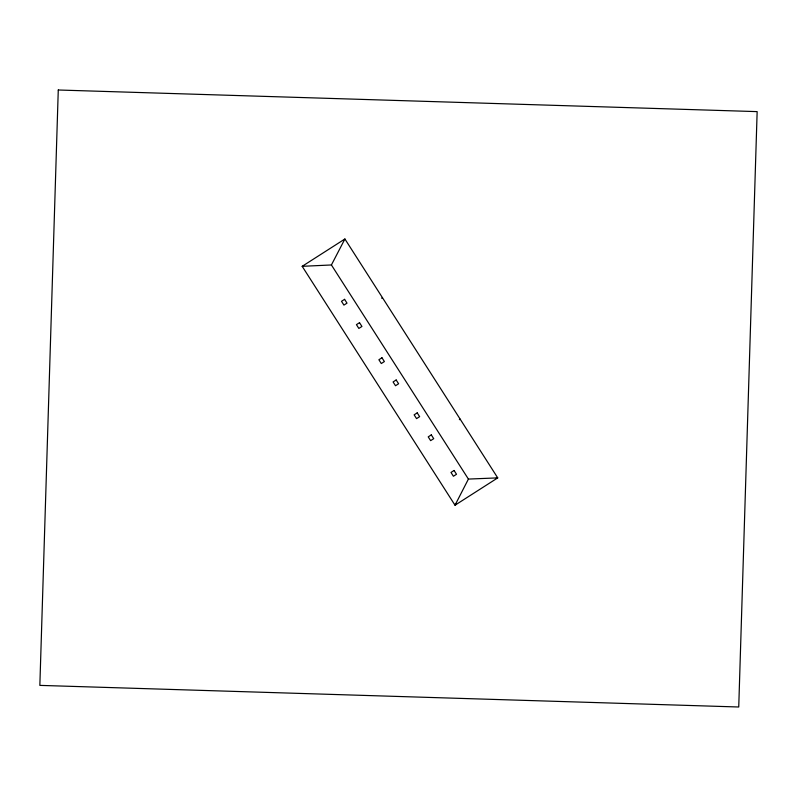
<?xml version="1.0" encoding="UTF-8"?>
<svg xmlns="http://www.w3.org/2000/svg" width="797" height="797" viewBox="0 0 797 797"><rect width="100%" height="100%" fill="white"/><g stroke="black" fill="none" stroke-linecap="round" stroke-linejoin="round"><path stroke-width="1.2" d="M455.017 505.208L468.407 479.077L331.413 264.963L302.183 266.318L455.017 505.208L497.736 477.881L344.902 238.99L302.183 266.318M331.413 264.963L344.902 238.99M381.653 298.217L382.46 297.699M459.361 419.68L460.168 419.162M468.407 479.077L497.736 477.881M496.401 477.582L496.92 478.399M455.316 503.873L455.834 504.69M58.271 90.001L39.85 685.38L738.739 706.999L757.15 111.62L58.271 90.001M344.583 299.343L341.505 301.316L343.925 305.102L347.004 303.139L344.583 299.343M359.507 322.675L356.428 324.648L358.849 328.434L361.938 326.461L359.507 322.675M381.962 357.773L378.884 359.746L381.305 363.532L384.383 361.559L381.962 357.773M396.169 379.98L393.09 381.952L395.521 385.738L398.6 383.765L396.169 379.98M417.21 412.866L414.131 414.838L416.562 418.634L419.64 416.662L417.21 412.866M431.297 434.883L428.218 436.856L430.639 440.641L433.727 438.679L431.297 434.883M454.071 470.479L450.992 472.452L453.413 476.247L456.502 474.275L454.071 470.479"/></g></svg>
